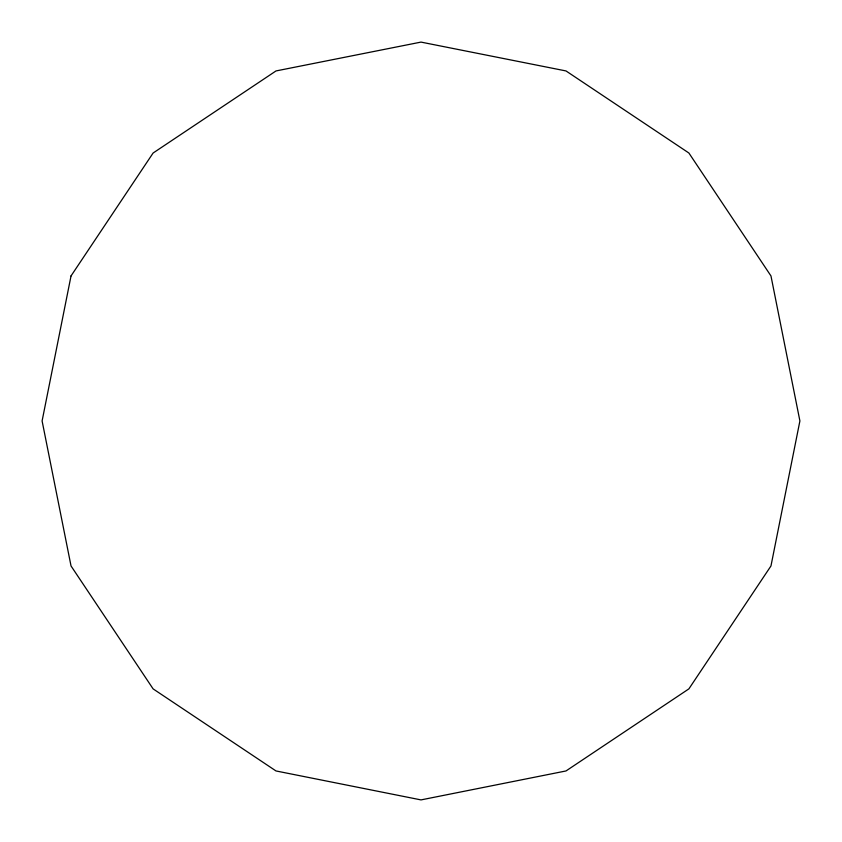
<?xml version="1.0" encoding="UTF-8"?>
<svg xmlns="http://www.w3.org/2000/svg" width="842" height="842" viewBox="0 0 842 842"><rect width="100%" height="100%" fill="white"/><g stroke="black" fill="none" stroke-linecap="round" stroke-linejoin="round"><path stroke-width="1.26" d="M71.033 275.934L42.1 420.947L71.033 565.961L153.107 688.882L276.008 770.956L421 799.9L565.992 770.956L688.893 688.872L770.967 565.961L799.9 420.947L770.967 275.934L688.893 153.012L565.992 70.939L421 42.1L276.008 70.939L153.107 153.023L71.033 275.934"/></g></svg>
